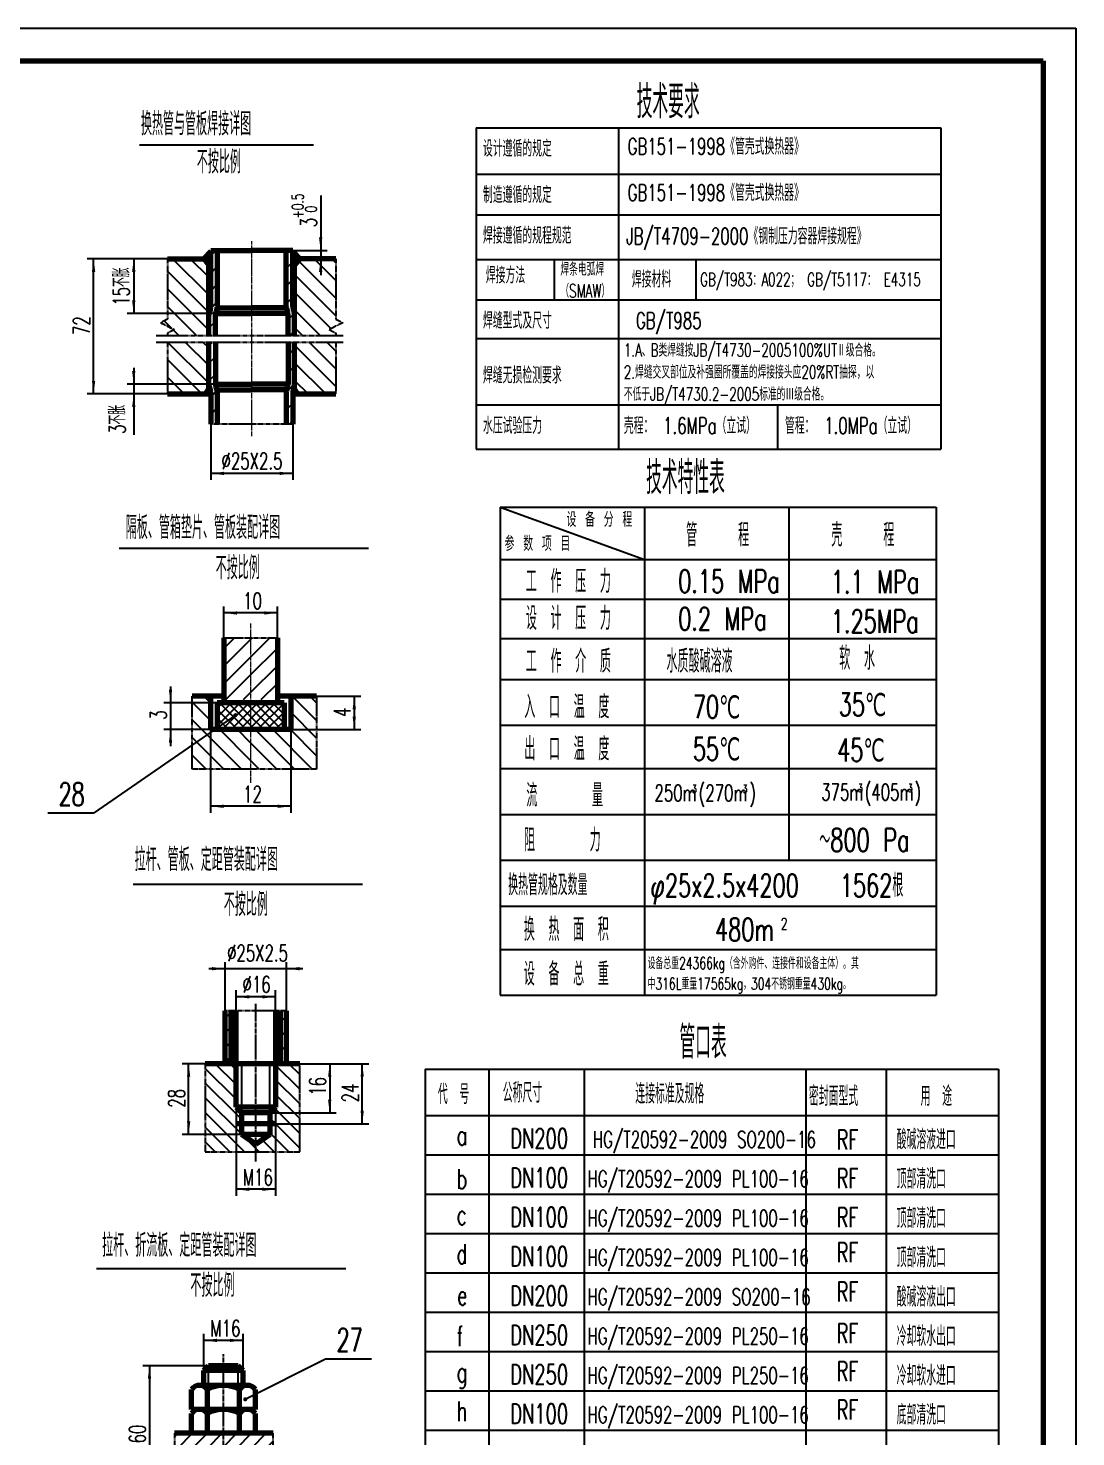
# Model space of a CAD drawing. Header units: millimetres. Extents: x -5940 to 5940, y -8410 to 8410.
# Drawn here: x -448 to 5940, y -185 to 8410 of the extents above; entities that cross this region are included whole.
import ezdxf

# ---------------------------------------------------------------- set-up
doc = ezdxf.new("R2010")
doc.units = ezdxf.units.MM
doc.linetypes.add('EB_DASHDOT', pattern=[39, 30, -3, 3, -3])
doc.linetypes.add('EB_DASHDOTDOT', pattern=[45, 30, -3, 3, -3, 3, -3])
doc.layers.get('0').update_dxf_attribs({"lineweight": 0})
for name, color, linetype, lineweight in [('CAXA0', 7, 'Continuous', 70), ('CAXA1', 1, 'EB_DASHDOT', 25), ('CAXA3', 4, 'Continuous', 25), ('CAXA4', 3, 'Continuous', 25), ('CAXA5', 51, 'Continuous', 25), ('CAXA7', 150, 'EB_DASHDOTDOT', 25), ('CDR_DWG3', 1, 'EB_DASHDOT', 0)]:
    doc.layers.add(name, color=color, linetype=linetype, lineweight=lineweight)
doc.styles.add('机械', font='txt', dxfattribs={"width": 0.667, "bigfont": 'gbcbig.shx'})
doc.dimstyles.new('机械(5)', dxfattribs={"dimscale": 20, "dimtxt": 5, "dimasz": 4, "dimexe": 2, "dimexo": 0, "dimtad": 1, "dimdec": 1, "dimdsep": 46, "dimtxsty": '机械', "dimcen": 0, "dimdle": 5, "dimclrd": 256, "dimclre": 256, "dimclrt": 3, "dimazin": 2, "dimtfac": 1, "dimtdec": 3, "dimtmove": 0, "dimatfit": 3, "dimfxl": 0, "dimtolj": 1, "dimtzin": 0, "dimarcsym": 0})

# ---------------------------------------------------------------- blocks, each defined once
blk = doc.blocks.new('CAXBLOCK0')
at = {"layer": 'CAXA0', "color": 0, "linetype": 'Continuous', "lineweight": 25}
for p, q in [((663.1, 4186.2), (551.5, 4297.8)), ((663.1, 4294), (623.2, 4333.9)), ((1310.1, 4185.8), (1162, 4333.9)), ((1310.1, 4293.5), (1269.8, 4333.9)), ((1310.1, 4078), (1152.7, 4235.4)), ((853, 3888.6), (551.5, 4190.1)), ((907.9, 3941.4), (719.5, 4129.9)), ((907.9, 4049.2), (827.2, 4129.9)), ((1176.3, 3888.6), (935, 4129.9)), ((1284, 3888.6), (1042.7, 4129.9)), ((1310.1, 3970.2), (1150.5, 4129.9)), ((745.2, 3888.6), (551.5, 4082.3)), ((1068.5, 3888.6), (907.9, 4049.2)), ((637.5, 3888.6), (551.5, 3974.5)), ((960.7, 3888.6), (907.9, 3941.4))]:
    blk.add_line(p, q, dxfattribs=at)
blk = doc.blocks.new('CAXBLOCK1')
at = {"layer": 'CAXA0', "color": 0, "linetype": 'Continuous', "lineweight": 25}
for p, q in [((744.7, 4624.2), (810.5, 4690)), ((744.7, 4516.4), (907.9, 4679.6)), ((907.9, 4571.9), (1026.1, 4690)), ((907.9, 4679.6), (918.3, 4690)), ((744.7, 4408.7), (907.9, 4571.9)), ((907.9, 4464.1), (1071.1, 4627.3)), ((907.9, 4356.4), (1071.1, 4519.6)), ((757.3, 4313.5), (907.9, 4464.1)), ((972.8, 4313.5), (1071.1, 4411.8)), ((865.1, 4313.5), (907.9, 4356.4))]:
    blk.add_line(p, q, dxfattribs=at)
blk = doc.blocks.new('CAXBLOCK2')
at = {"layer": 'CAXA0', "color": 0, "linetype": 'Continuous', "lineweight": 25}
for p, q in [((703.9, 4152.4), (844.7, 4293.1)), ((703.9, 4206.2), (790.8, 4293.1)), ((703.9, 4260.1), (736.9, 4293.1)), ((827.2, 4129.9), (703.9, 4253.2)), ((881.1, 4129.9), (717.9, 4293.1)), ((735.3, 4129.9), (898.5, 4293.1)), ((907.9, 4156.9), (771.8, 4293.1)), ((789.2, 4129.9), (907.9, 4248.6)), ((907.9, 4210.8), (825.7, 4293.1)), ((907.9, 4264.7), (879.5, 4293.1)), ((907.9, 4194.7), (1006.3, 4293.1)), ((907.9, 4248.6), (952.4, 4293.1)), ((907.9, 4140.8), (1060.2, 4293.1)), ((1042.7, 4129.9), (907.9, 4264.7)), ((1096.6, 4129.9), (933.4, 4293.1)), ((950.9, 4129.9), (1111.9, 4290.9)), ((1111.9, 4168.5), (987.3, 4293.1)), ((1004.8, 4129.9), (1111.9, 4237.1)), ((1111.9, 4222.3), (1041.2, 4293.1)), ((1111.9, 4276.2), (1095.1, 4293.1)), ((773.3, 4129.9), (703.9, 4199.3)), ((719.5, 4129.9), (703.9, 4145.4)), ((843.1, 4129.9), (907.9, 4194.7)), ((897, 4129.9), (907.9, 4140.8)), ((988.9, 4129.9), (907.9, 4210.8)), ((935, 4129.9), (907.9, 4156.9)), ((1058.6, 4129.9), (1111.9, 4183.2))]:
    blk.add_line(p, q, dxfattribs=at)
blk = doc.blocks.new('*D6')
at = {"layer": 'CAXA4', "linetype": 'Continuous', "lineweight": 25}
for points in [[(744.7, 4841.7), (824.7, 4851.7), (824.7, 4831.7)], [(1071.1, 4841.7), (991.1, 4851.7), (991.1, 4831.7)]]:
    blk.add_hatch(color=131, dxfattribs=at).paths.add_polyline_path(points, flags=0)
at = {"layer": 'CAXA4', "color": 131, "linetype": 'Continuous', "lineweight": 25}
for p, q in [((744.7, 4690), (744.7, 4881.7)), ((1071.1, 4841.7), (744.7, 4841.7)), ((1071.1, 4313.5), (1071.1, 4881.7))]:
    blk.add_line(p, q, dxfattribs=at)
at = {"layer": 'CAXA4', "color": 3, "linetype": 'Continuous', "lineweight": 25, "insert": (862.4, 4965.3), "char_height": 100, "attachment_point": 1, "style": '机械'}
blk.add_mtext('10', dxfattribs=at)
blk = doc.blocks.new('*D7')
at = {"layer": 'CAXA4', "linetype": 'Continuous', "lineweight": 25}
for points in [[(419.5, 4293.1), (409.5, 4373.1), (429.5, 4373.1)], [(419.5, 4129.9), (409.5, 4049.9), (429.5, 4049.9)]]:
    blk.add_hatch(color=131, dxfattribs=at).paths.add_polyline_path(points, flags=0)
at = {"layer": 'CAXA4', "color": 131, "linetype": 'Continuous', "lineweight": 25}
for p, q in [((419.5, 4393.1), (419.5, 4029.9)), ((1111.9, 4293.1), (379.5, 4293.1)), ((1111.9, 4129.9), (379.5, 4129.9))]:
    blk.add_line(p, q, dxfattribs=at)
at = {"layer": 'CAXA4', "color": 3, "linetype": 'Continuous', "lineweight": 25, "insert": (295.9, 4190), "char_height": 100, "attachment_point": 1, "rotation": 90, "style": '机械'}
blk.add_mtext('3', dxfattribs=at)
blk = doc.blocks.new('*D8')
at = {"layer": 'CAXA4', "linetype": 'Continuous', "lineweight": 25}
for points in [[(1539.9, 4333.9), (1529.9, 4253.9), (1549.9, 4253.9)], [(1539.9, 4129.9), (1529.9, 4209.9), (1549.9, 4209.9)]]:
    blk.add_hatch(color=131, dxfattribs=at).paths.add_polyline_path(points, flags=0)
at = {"layer": 'CAXA4', "color": 131, "linetype": 'Continuous', "lineweight": 25}
for p, q in [((1152.7, 4333.9), (1579.9, 4333.9)), ((1539.9, 4333.9), (1539.9, 4129.9)), ((1152.7, 4129.9), (1579.9, 4129.9))]:
    blk.add_line(p, q, dxfattribs=at)
at = {"layer": 'CAXA4', "color": 3, "linetype": 'Continuous', "lineweight": 25, "insert": (1416.3, 4208.1), "char_height": 100, "attachment_point": 1, "rotation": 90, "style": '机械'}
blk.add_mtext('4', dxfattribs=at)
blk = doc.blocks.new('*D9')
at = {"layer": 'CAXA4', "linetype": 'Continuous', "lineweight": 25}
for points in [[(663.1, 3662.2), (743.1, 3672.2), (743.1, 3652.2)], [(1152.7, 3662.2), (1072.7, 3672.2), (1072.7, 3652.2)]]:
    blk.add_hatch(color=131, dxfattribs=at).paths.add_polyline_path(points, flags=0)
at = {"layer": 'CAXA4', "color": 131, "linetype": 'Continuous', "lineweight": 25}
for p, q in [((663.1, 4129.9), (663.1, 3622.2)), ((1152.7, 4129.9), (1152.7, 3622.2)), ((1152.7, 3662.2), (663.1, 3662.2))]:
    blk.add_line(p, q, dxfattribs=at)
at = {"layer": 'CAXA4', "color": 3, "linetype": 'Continuous', "lineweight": 25, "insert": (862.4, 3785.8), "char_height": 100, "attachment_point": 1, "style": '机械'}
blk.add_mtext('12', dxfattribs=at)
blk = doc.blocks.new('CAXBLOCK3')
at = {"layer": 'CAXA0', "color": 0, "linetype": 'Continuous', "lineweight": 25}
for p, q in [((819.7, 1964.2), (692.4, 2091.5)), ((819.7, 2054), (782.2, 2091.5)), ((1207.3, 1935.8), (1059.7, 2083.4)), ((1207.3, 2025.6), (1141.4, 2091.5)), ((819.7, 1874.4), (631.3, 2062.7)), ((1207.3, 1845.9), (1059.7, 1993.6)), ((819.7, 1784.6), (631.3, 1972.9)), ((1207.3, 1756.1), (1059.7, 1903.8)), ((854, 1660.5), (631.3, 1883.1)), ((1059.7, 1814), (1053.8, 1819.9)), ((1207.3, 1666.3), (1059.7, 1814)), ((871.1, 1553.6), (631.3, 1793.3)), ((854, 1750.3), (819.7, 1784.6)), ((1059.4, 1724.5), (1025.4, 1758.5)), ((1207.3, 1576.5), (1059.4, 1724.5)), ((781.3, 1553.6), (631.3, 1703.5)), ((939.7, 1574.8), (857.7, 1656.8)), ((1140.5, 1553.6), (1025.4, 1668.7)), ((691.5, 1553.6), (631.3, 1613.7)), ((960.9, 1553.6), (939.7, 1574.8)), ((1050.7, 1553.6), (977.9, 1626.4))]:
    blk.add_line(p, q, dxfattribs=at)
blk = doc.blocks.new('CAXBLOCK4')
at = {"layer": 'CAXA0', "color": 0, "linetype": 'Continuous', "lineweight": 25}
for p, q in [((752.2, 2368.6), (789.7, 2406.1)), ((752.2, 2278.8), (789.7, 2316.3)), ((752.2, 2189), (789.7, 2226.5)), ((752.2, 2099.2), (789.7, 2136.7))]:
    blk.add_line(p, q, dxfattribs=at)
blk = doc.blocks.new('CAXBLOCK5')
at = {"layer": 'CAXA0', "color": 0, "linetype": 'Continuous', "lineweight": 25}
for p, q in [((1089.7, 2346.9), (1127.2, 2384.4)), ((1089.7, 2257.1), (1127.2, 2294.6)), ((1089.7, 2167.3), (1127.2, 2204.8)), ((1103.7, 2091.5), (1127.2, 2115))]:
    blk.add_line(p, q, dxfattribs=at)
blk = doc.blocks.new('*D13')
at = {"layer": 'CAXA4', "linetype": 'Continuous', "lineweight": 25}
for points in [[(819.7, 1325.1), (899.7, 1335.1), (899.7, 1315.1)], [(1059.7, 1325.1), (979.7, 1335.1), (979.7, 1315.1)]]:
    blk.add_hatch(color=131, dxfattribs=at).paths.add_polyline_path(points, flags=0)
at = {"layer": 'CAXA4', "color": 131, "linetype": 'Continuous', "lineweight": 25}
for p, q in [((819.7, 1724.5), (819.7, 1285.1)), ((1059.7, 1724.5), (1059.7, 1285.1)), ((1059.7, 1325.1), (819.7, 1325.1))]:
    blk.add_line(p, q, dxfattribs=at)
at = {"layer": 'CAXA4', "color": 3, "linetype": 'Continuous', "lineweight": 25, "insert": (860.6, 1448.7), "char_height": 100, "attachment_point": 1, "style": '机械'}
blk.add_mtext('M16', dxfattribs=at)
blk = doc.blocks.new('*D14')
at = {"layer": 'CAXA4', "linetype": 'Continuous', "lineweight": 25}
for points in [[(819.7, 2499.6), (899.7, 2509.6), (899.7, 2489.6)], [(1059.7, 2499.6), (979.7, 2509.6), (979.7, 2489.6)]]:
    blk.add_hatch(color=131, dxfattribs=at).paths.add_polyline_path(points, flags=0)
at = {"layer": 'CAXA4', "color": 131, "linetype": 'Continuous', "lineweight": 25}
for p, q in [((819.7, 2413.1), (819.7, 2539.6)), ((1059.7, 2499.6), (819.7, 2499.6)), ((1059.7, 2413.1), (1059.7, 2539.6))]:
    blk.add_line(p, q, dxfattribs=at)
at = {"layer": 'CAXA4', "color": 3, "linetype": 'Continuous', "lineweight": 25, "insert": (858.8, 2625), "char_height": 100, "attachment_point": 1, "style": '机械'}
blk.add_mtext('{%%C}16', dxfattribs=at)
blk = doc.blocks.new('*D15')
at = {"layer": 'CAXA4', "linetype": 'Continuous', "lineweight": 25}
for points in [[(752.2, 2671.1), (672.2, 2681.1), (672.2, 2661.1)], [(1127.2, 2671.1), (1207.2, 2681.1), (1207.2, 2661.1)]]:
    blk.add_hatch(color=131, dxfattribs=at).paths.add_polyline_path(points, flags=0)
at = {"layer": 'CAXA4', "color": 131, "linetype": 'Continuous', "lineweight": 25}
for p, q in [((1227.2, 2671.1), (652.2, 2671.1)), ((752.2, 2413.1), (752.2, 2711.1)), ((1127.2, 2413.1), (1127.2, 2711.1))]:
    blk.add_line(p, q, dxfattribs=at)
at = {"layer": 'CAXA4', "color": 3, "linetype": 'Continuous', "lineweight": 25, "insert": (764.4, 2816.2), "char_height": 100, "attachment_point": 1, "style": '机械'}
blk.add_mtext('{%%C}25X2.5', dxfattribs=at)
blk = doc.blocks.new('*D46')
at = {"layer": 'CAXA4', "linetype": 'Continuous', "lineweight": 25}
for points in [[(622.1, 403.2), (702.1, 413.2), (702.1, 393.2)], [(862.1, 403.2), (782.1, 413.2), (782.1, 393.2)]]:
    blk.add_hatch(color=131, dxfattribs=at).paths.add_polyline_path(points, flags=0)
at = {"layer": 'CAXA4', "color": 131, "linetype": 'Continuous', "lineweight": 25}
for p, q in [((622.1, 218.5), (622.1, 443.2)), ((862.1, 218.5), (862.1, 443.2)), ((862.1, 403.2), (622.1, 403.2))]:
    blk.add_line(p, q, dxfattribs=at)
at = {"layer": 'CAXA4', "color": 3, "linetype": 'Continuous', "lineweight": 25, "insert": (663, 526.8), "char_height": 100, "attachment_point": 1, "style": '机械'}
blk.add_mtext('M16', dxfattribs=at)
blk = doc.blocks.new('CAXBLOCK23')
at = {"layer": 'CAXA0', "color": 0, "linetype": 'Continuous', "lineweight": 25}
for p, q in [((443.6, -185), (464.6, -164)), ((464.4, -254), (554.4, -164)), ((554.2, -254), (644.2, -164)), ((644, -254), (734, -164)), ((742.1, -245.8), (823.8, -164)), ((823.6, -254), (913.6, -164)), ((913.4, -254), (1003.4, -164)), ((733.8, -254), (742.1, -245.8)), ((1003.2, -254), (1046.3, -210.9))]:
    blk.add_line(p, q, dxfattribs=at)
blk = doc.blocks.new('CAXBLOCK25', base_point=(5740, -8210))
at = {"layer": 'CAXA0', "linetype": 'Continuous', "lineweight": 70}
for p, q in [((-5440, 8210), (5740, 8210)), ((5740, 8210), (5740, -8210))]:
    blk.add_line(p, q, dxfattribs=at)
at = {"layer": 'CAXA3', "linetype": 'Continuous', "lineweight": 25}
for p, q in [((-5940, 8410), (5940, 8410)), ((5940, 8410), (5940, -8410))]:
    blk.add_line(p, q, dxfattribs=at)
blk = doc.blocks.new('*D51')
at = {"layer": 'CAXA4', "linetype": 'Continuous', "lineweight": 25}
for points in [[(529.9, 2091.5), (539.9, 2011.5), (519.9, 2011.5)], [(529.9, 1659.4), (539.9, 1739.4), (519.9, 1739.4)]]:
    blk.add_hatch(color=131, dxfattribs=at).paths.add_polyline_path(points, flags=0)
at = {"layer": 'CAXA4', "color": 131, "linetype": 'Continuous', "lineweight": 25}
for p, q in [((631.3, 2091.5), (489.9, 2091.5)), ((529.9, 1659.4), (529.9, 2091.5)), ((854, 1659.4), (489.9, 1659.4))]:
    blk.add_line(p, q, dxfattribs=at)
at = {"layer": 'CAXA4', "color": 3, "linetype": 'Continuous', "lineweight": 25, "insert": (406.3, 1822.8), "char_height": 100, "attachment_point": 1, "rotation": 90, "style": '机械'}
blk.add_mtext('28', dxfattribs=at)
blk = doc.blocks.new('*D52')
at = {"layer": 'CAXA4', "linetype": 'Continuous', "lineweight": 25}
for points in [[(1588.4, 2091.5), (1598.4, 2011.5), (1578.4, 2011.5)], [(1588.4, 1724.5), (1598.4, 1804.5), (1578.4, 1804.5)]]:
    blk.add_hatch(color=131, dxfattribs=at).paths.add_polyline_path(points, flags=0)
at = {"layer": 'CAXA4', "color": 131, "linetype": 'Continuous', "lineweight": 25}
for p, q in [((1207.3, 2091.5), (1628.4, 2091.5)), ((1588.4, 1724.5), (1588.4, 2091.5)), ((1059.7, 1724.5), (1628.4, 1724.5))]:
    blk.add_line(p, q, dxfattribs=at)
at = {"layer": 'CAXA4', "color": 3, "linetype": 'Continuous', "lineweight": 25, "insert": (1464.8, 1855.3), "char_height": 100, "attachment_point": 1, "rotation": 90, "style": '机械'}
blk.add_mtext('24', dxfattribs=at)
blk = doc.blocks.new('*D53')
at = {"layer": 'CAXA4', "linetype": 'Continuous', "lineweight": 25}
for points in [[(1390.1, 2091.5), (1380.1, 2011.5), (1400.1, 2011.5)], [(1390.1, 1791.5), (1380.1, 1871.5), (1400.1, 1871.5)]]:
    blk.add_hatch(color=131, dxfattribs=at).paths.add_polyline_path(points, flags=0)
at = {"layer": 'CAXA4', "color": 131, "linetype": 'Continuous', "lineweight": 25}
for p, q in [((1207.3, 2091.5), (1430.1, 2091.5)), ((1390.1, 2091.5), (1390.1, 1791.5)), ((1025.4, 1791.5), (1430.1, 1791.5))]:
    blk.add_line(p, q, dxfattribs=at)
at = {"layer": 'CAXA4', "color": 3, "linetype": 'Continuous', "lineweight": 25, "insert": (1266.5, 1896), "char_height": 100, "attachment_point": 1, "rotation": 90, "style": '机械'}
blk.add_mtext('16', dxfattribs=at)
blk = doc.blocks.new('CAXBLOCK45', base_point=(1645.4, 290.1))
at = {"layer": 'CAXA0', "linetype": 'Continuous', "lineweight": 25}
blk.add_hatch(color=131, dxfattribs=at).paths.add_polyline_path([(887.5, 43.4), (887.3, 45.4), (886.9, 47.3), (886.1, 49.1), (885.1, 50.8), (883.8, 52.2), (882.3, 53.5), (880.6, 54.5), (878.8, 55.3), (876.9, 55.8), (875, 55.9), (873, 55.8), (871.1, 55.3), (869.3, 54.5), (867.6, 53.5), (866.1, 52.2), (864.9, 50.8), (863.8, 49.1), (863.1, 47.3), (862.6, 45.4), (862.5, 43.4), (862.6, 41.5), (863.1, 39.5), (863.8, 37.7), (864.9, 36.1), (866.1, 34.6), (867.6, 33.3), (869.3, 32.3), (871.1, 31.5), (873, 31.1), (875, 30.9), (876.9, 31.1), (878.8, 31.5), (880.6, 32.3), (882.3, 33.3), (883.8, 34.6), (885.1, 36.1), (886.1, 37.7), (886.9, 39.5), (887.3, 41.5)], flags=0)
at = {"layer": 'CAXA0', "color": 131, "linetype": 'Continuous', "lineweight": 25}
for p, q in [((875, 43.4), (1365.4, 290.1)), ((1365.4, 290.1), (1645.4, 290.1))]:
    blk.add_line(p, q, dxfattribs=at)
at = {"layer": 'CAXA0', "color": 3, "linetype": 'Continuous', "lineweight": 25, "insert": (1431.7, 476.2), "char_height": 140, "attachment_point": 1, "style": '机械'}
blk.add_mtext('27', dxfattribs=at)
blk = doc.blocks.new('CAXBLOCK44', base_point=(875, 43.4))
at = {"layer": 'CAXA0', "color": 0, "linetype": 'ByBlock', "lineweight": -2}
blk.add_blockref('CAXBLOCK45', (1645.4, 290.1), dxfattribs=at)
blk = doc.blocks.new('*D103')
at = {"layer": 'CAXA4', "linetype": 'Continuous', "lineweight": 25}
for points in [[(291.3, 248.5), (281.3, 168.5), (301.3, 168.5)], [(291.3, -595), (281.3, -515), (301.3, -515)]]:
    blk.add_hatch(color=131, dxfattribs=at).paths.add_polyline_path(points, flags=0)
at = {"layer": 'CAXA4', "color": 131, "linetype": 'Continuous', "lineweight": 25}
for p, q in [((652.1, 248.5), (251.3, 248.5)), ((291.3, 248.5), (291.3, -595)), ((622.1, -595), (251.3, -595))]:
    blk.add_line(p, q, dxfattribs=at)
at = {"layer": 'CAXA4', "color": 3, "linetype": 'Continuous', "lineweight": 25, "insert": (167.7, -225.9), "char_height": 100, "attachment_point": 1, "rotation": 89.99971, "style": '机械'}
blk.add_mtext('60', dxfattribs=at)
blk = doc.blocks.new('CAXBLOCK337', base_point=(-329.7, 3619.9))
at = {"layer": 'CAXA0', "linetype": 'Continuous', "lineweight": 25}
blk.add_hatch(color=131, dxfattribs=at).paths.add_polyline_path([(827.4, 4218.1), (827.3, 4220), (826.8, 4221.9), (826.1, 4223.7), (825, 4225.4), (823.8, 4226.9), (822.3, 4228.2), (820.6, 4229.2), (818.8, 4229.9), (816.9, 4230.4), (814.9, 4230.6), (813, 4230.4), (811.1, 4229.9), (809.3, 4229.2), (807.6, 4228.2), (806.1, 4226.9), (804.8, 4225.4), (803.8, 4223.7), (803, 4221.9), (802.6, 4220), (802.4, 4218.1), (802.6, 4216.1), (803, 4214.2), (803.8, 4212.4), (804.8, 4210.7), (806.1, 4209.2), (807.6, 4207.9), (809.3, 4206.9), (811.1, 4206.2), (813, 4205.7), (814.9, 4205.6), (816.9, 4205.7), (818.8, 4206.2), (820.6, 4206.9), (822.3, 4207.9), (823.8, 4209.2), (825, 4210.7), (826.1, 4212.4), (826.8, 4214.2), (827.3, 4216.1)], flags=0)
at = {"layer": 'CAXA0', "color": 131, "linetype": 'Continuous', "lineweight": 25}
for p, q in [((814.9, 4218.1), (-49.7, 3619.9)), ((-49.7, 3619.9), (-329.7, 3619.9))]:
    blk.add_line(p, q, dxfattribs=at)
at = {"layer": 'CAXA0', "color": 3, "linetype": 'Continuous', "lineweight": 25, "insert": (-263.4, 3806), "char_height": 140, "attachment_point": 1, "style": '机械'}
blk.add_mtext('28', dxfattribs=at)
blk = doc.blocks.new('CAXBLOCK336', base_point=(814.9, 4218.1))
at = {"layer": 'CAXA0', "color": 0, "linetype": 'ByBlock', "lineweight": -2}
blk.add_blockref('CAXBLOCK337', (-329.7, 3619.9), dxfattribs=at)
blk = doc.blocks.new('CAXBLOCK338', base_point=(-25256.6, 4188.5))
at = {"linetype": 'Continuous', "lineweight": 0}
for p, q in [((1164.9, 7045.4), (1165.8, 7046.3)), ((1164.9, 7036.9), (1169.9, 7041.9)), ((1164.9, 7040.2), (1205, 7000.1)), ((1164.9, 7028.4), (1174.1, 7037.6)), ((1164.9, 7020), (1178.2, 7033.2)), ((1164.9, 7031.7), (1201.3, 6995.3)), ((1164.9, 7011.5), (1182.3, 7028.9)), ((1164.9, 7003), (1186.5, 7024.6)), ((1164.9, 7023.2), (1197.6, 6990.5)), ((1164.9, 6994.5), (1190.6, 7020.2)), ((1164.9, 6986), (1194.8, 7015.9)), ((1164.9, 7014.7), (1193.9, 6985.7)), ((1164.9, 6977.5), (1198.9, 7011.5)), ((1164.9, 6969.1), (1203.1, 7007.2)), ((1164.9, 7006.2), (1190.2, 6981)), ((1164.9, 6997.7), (1186.5, 6976.2)), ((1164.9, 6989.3), (1182.8, 6971.4)), ((1164.9, 6980.8), (1179.1, 6966.6)), ((1164.9, 6972.3), (1174, 6963.2)), ((1164.9, 6963.8), (1165.5, 6963.2)), ((1167.6, 6963.2), (1207, 7002.7)), ((1176, 6963.2), (1177.7, 6964.8))]:
    blk.add_line(p, q, dxfattribs=at)
blk = doc.blocks.new('CAXBLOCK339', base_point=(-25256.6, 4188.5))
at = {"linetype": 'Continuous', "lineweight": 0}
for p, q in [((662.3, 6963.2), (622.9, 7002.6)), ((665, 7040.2), (624.9, 7000.1)), ((665, 6969), (626.8, 7007.2)), ((665, 7031.7), (628.6, 6995.3)), ((665, 6977.5), (631, 7011.5)), ((665, 7023.2), (632.3, 6990.5)), ((665, 6986), (635.1, 7015.9)), ((665, 7014.7), (636, 6985.7)), ((665, 6994.5), (639.2, 7020.2)), ((665, 7006.2), (639.7, 6981)), ((665, 7003), (643.4, 7024.6)), ((665, 6997.7), (643.4, 6976.2)), ((665, 6989.3), (647.1, 6971.4)), ((665, 7011.5), (647.5, 7028.9)), ((665, 6980.8), (650.8, 6966.6)), ((665, 7020), (651.7, 7033.2)), ((653.8, 6963.2), (652.2, 6964.8)), ((665, 7028.4), (655.8, 7037.6)), ((665, 6972.3), (655.9, 6963.2)), ((665, 7036.9), (660, 7041.9)), ((665, 7045.4), (664.1, 7046.3)), ((665, 6963.8), (664.4, 6963.2))]:
    blk.add_line(p, q, dxfattribs=at)
blk = doc.blocks.new('CAXBLOCK340')
at = {"layer": 'CAXA0', "color": 0, "linetype": 'Continuous', "lineweight": 25}
for p, q in [((664.9, 7022.9), (695.2, 7053.2)), ((664.9, 6915.2), (704.9, 6955.2)), ((664.9, 6807.4), (704.9, 6847.4)), ((661.5, 6696.3), (704.9, 6739.7)), ((653.6, 6580.6), (693.5, 6620.5))]:
    blk.add_line(p, q, dxfattribs=at)
blk = doc.blocks.new('CAXBLOCK341')
at = {"layer": 'CAXA0', "color": 0, "linetype": 'Continuous', "lineweight": 25}
for p, q in [((653.6, 6472.8), (673.6, 6492.8)), ((653.6, 6365), (693.5, 6405)), ((653.6, 6257.2), (693.6, 6297.3)), ((664.9, 6160.8), (703.6, 6199.5)), ((664.9, 6053.1), (704.9, 6093.1))]:
    blk.add_line(p, q, dxfattribs=at)
blk = doc.blocks.new('CAXBLOCK342')
at = {"layer": 'CAXA0', "color": 0, "linetype": 'Continuous', "lineweight": 25}
for p, q in [((1136.3, 6416.3), (1176.3, 6456.2)), ((1136.2, 6308.5), (1176.2, 6348.5)), ((1124.9, 6189.4), (1176.2, 6240.7)), ((1124.9, 6081.6), (1164.9, 6121.6)), ((1144.9, 5993.8), (1164.9, 6013.8))]:
    blk.add_line(p, q, dxfattribs=at)
blk = doc.blocks.new('CAXBLOCK343')
at = {"layer": 'CAXA0', "color": 0, "linetype": 'Continuous', "lineweight": 25}
for p, q in [((1124.9, 7051.5), (1126.7, 7053.2)), ((1124.9, 6943.7), (1164.9, 6983.7)), ((1124.9, 6835.9), (1164.9, 6875.9)), ((1124.9, 6728.2), (1164.9, 6768.2)), ((1136.3, 6631.8), (1174.1, 6669.6)), ((1145.1, 6532.8), (1176.2, 6564))]:
    blk.add_line(p, q, dxfattribs=at)
blk = doc.blocks.new('CAXBLOCK344')
at = {"layer": 'CAXA0', "color": 0, "linetype": 'Continuous', "lineweight": 25}
for p, q in [((653.6, 6782.1), (432.4, 7003.2)), ((653.6, 6889.8), (540.2, 7003.2)), ((653.6, 6674.3), (401.5, 6926.3)), ((653.5, 6566.6), (401.5, 6818.6)), ((579.5, 6532.8), (401.5, 6710.8)), ((424.8, 6579.8), (381.3, 6623.3)), ((471.8, 6532.8), (437.3, 6567.3)), ((653.5, 6243.3), (404, 6492.8)), ((653.5, 6351.1), (511.8, 6492.8)), ((653.5, 6458.8), (619.5, 6492.8)), ((611.2, 6177.9), (401.5, 6387.6)), ((503.4, 6177.9), (401.5, 6279.8))]:
    blk.add_line(p, q, dxfattribs=at)
blk = doc.blocks.new('CAXBLOCK345')
at = {"layer": 'CAXA0', "color": 0, "linetype": 'Continuous', "lineweight": 25}
for p, q in [((1198.5, 6991.8), (1428.3, 6762)), ((1294.9, 7003.2), (1428.3, 6869.8)), ((1402.6, 7003.2), (1428.3, 6977.5)), ((1176.3, 6906.3), (1428.3, 6654.2)), ((1176.3, 6798.5), (1398.3, 6576.4)), ((1176.3, 6690.7), (1334.2, 6532.8)), ((1176.3, 6583), (1226.4, 6532.8)), ((1422.4, 6552.4), (1428.3, 6546.4)), ((1469.9, 6612.6), (1470.2, 6612.3)), ((1176.3, 6475.2), (1428.3, 6223.1)), ((1266.4, 6492.8), (1428.3, 6330.9)), ((1374.2, 6492.8), (1428.3, 6438.7)), ((1176.3, 6367.4), (1365.8, 6177.9)), ((1176.3, 6259.6), (1258, 6177.9))]:
    blk.add_line(p, q, dxfattribs=at)
blk = doc.blocks.new('*D470')
at = {"layer": 'CAXA4', "linetype": 'Continuous', "lineweight": 25}
for points in [[(195.2, 7003.2), (185.2, 6923.2), (205.2, 6923.2)], [(195.2, 6668.7), (185.2, 6748.7), (205.2, 6748.7)]]:
    blk.add_hatch(color=131, dxfattribs=at).paths.add_polyline_path(points, flags=0)
at = {"layer": 'CAXA4', "color": 131, "linetype": 'Continuous', "lineweight": 25}
for p, q in [((623, 7003.2), (155.2, 7003.2)), ((195.2, 7003.2), (195.2, 6668.7)), ((702.8, 6668.7), (155.2, 6668.7))]:
    blk.add_line(p, q, dxfattribs=at)
at = {"layer": 'CAXA4', "color": 3, "linetype": 'Continuous', "lineweight": 25, "insert": (69.1, 6716.1), "char_height": 100, "attachment_point": 1, "rotation": 90, "style": '机械'}
blk.add_mtext('15不胀', dxfattribs=at)
blk = doc.blocks.new('*D471')
at = {"layer": 'CAXA4', "linetype": 'Continuous', "lineweight": 25}
for points in [[(664.9, 5693.4), (744.9, 5703.4), (744.9, 5683.4)], [(1164.9, 5693.4), (1084.9, 5703.4), (1084.9, 5683.4)]]:
    blk.add_hatch(color=131, dxfattribs=at).paths.add_polyline_path(points, flags=0)
at = {"layer": 'CAXA4', "color": 131, "linetype": 'Continuous', "lineweight": 25}
for p, q in [((664.9, 5993.8), (664.9, 5653.4)), ((1164.9, 5993.8), (1164.9, 5653.4)), ((1164.9, 5693.4), (664.9, 5693.4))]:
    blk.add_line(p, q, dxfattribs=at)
at = {"layer": 'CAXA4', "color": 3, "linetype": 'Continuous', "lineweight": 25, "insert": (730.7, 5818.7), "char_height": 100, "attachment_point": 1, "style": '机械'}
blk.add_mtext('{%%C}25X2.5', dxfattribs=at)
blk = doc.blocks.new('*D472')
at = {"layer": 'CAXA4', "linetype": 'Continuous', "lineweight": 25}
for points in [[(195.2, 6237.9), (185.2, 6317.9), (205.2, 6317.9)], [(195.2, 6177.9), (185.2, 6097.9), (205.2, 6097.9)]]:
    blk.add_hatch(color=131, dxfattribs=at).paths.add_polyline_path(points, flags=0)
at = {"layer": 'CAXA4', "color": 131, "linetype": 'Continuous', "lineweight": 25}
for p, q in [((195.2, 6337.9), (195.2, 5929.1)), ((702.8, 6237.9), (155.2, 6237.9)), ((467.3, 6177.9), (155.2, 6177.9))]:
    blk.add_line(p, q, dxfattribs=at)
at = {"layer": 'CAXA4', "color": 3, "linetype": 'Continuous', "lineweight": 25, "insert": (44.9, 5934.1), "char_height": 100, "attachment_point": 1, "rotation": 89.99832, "style": '机械'}
blk.add_mtext('3不胀', dxfattribs=at)
blk = doc.blocks.new('CAXBLOCK346')
at = {"layer": 'CAXA4', "color": 3, "attachment_point": 1, "rotation": 89.99981, "style": '机械'}
for s, insert, char_height in [('+0.5', (1160, 7247.9), 70.71), ('0', (1240.8, 7285.3), 70.7), ('3', (1211.5, 7195), 100)]:
    blk.add_mtext(s, dxfattribs=dict(at, insert=insert, char_height=char_height))
blk = doc.blocks.new('*D473')
at = {"layer": 'CAXA4', "linetype": 'Continuous', "lineweight": 25}
for points in [[(1335.1, 7053.2), (1325.1, 7133.2), (1345.1, 7133.2)], [(1335.1, 7003.2), (1325.1, 6923.2), (1345.1, 6923.2)]]:
    blk.add_hatch(color=131, dxfattribs=at).paths.add_polyline_path(points, flags=0)
at = {"layer": 'CAXA4', "color": 131, "linetype": 'Continuous', "lineweight": 25}
for p, q in [((1335.1, 7388.5), (1335.1, 6903.2)), ((1164.9, 7053.2), (1375.1, 7053.2)), ((1207.4, 7003.2), (1375.1, 7003.2))]:
    blk.add_line(p, q, dxfattribs=at)
at = {"layer": 'CAXA4', "color": 3, "linetype": 'Continuous', "lineweight": 25}
blk.add_blockref('CAXBLOCK346', (0, 0), dxfattribs=at)
blk = doc.blocks.new('*D475')
at = {"layer": 'CAXA4', "linetype": 'Continuous', "lineweight": 25}
for points in [[(-49.7, 7003.2), (-39.7, 6923.2), (-59.7, 6923.2)], [(-49.7, 6177.9), (-39.7, 6257.9), (-59.7, 6257.9)]]:
    blk.add_hatch(color=131, dxfattribs=at).paths.add_polyline_path(points, flags=0)
at = {"layer": 'CAXA4', "color": 131, "linetype": 'Continuous', "lineweight": 25}
for p, q in [((467.3, 7003.2), (-89.7, 7003.2)), ((-49.7, 6177.9), (-49.7, 7003.2)), ((467.3, 6177.9), (-89.7, 6177.9))]:
    blk.add_line(p, q, dxfattribs=at)
at = {"layer": 'CAXA4', "color": 3, "linetype": 'Continuous', "lineweight": 25, "insert": (-173.4, 6537.9), "char_height": 100, "attachment_point": 1, "rotation": 90, "style": '机械'}
blk.add_mtext('72', dxfattribs=at)
blk = doc.blocks.new('CAXBLOCK347')
at = {"layer": 'CAXA4', "attachment_point": 1, "style": '机械'}
for s, insert, char_height in [('480m', (3740, 2980.2), 140), ('2', (4140.9, 2980.2), 70)]:
    blk.add_mtext(s, dxfattribs=dict(at, insert=insert, char_height=char_height))
blk = doc.blocks.new('CAXBLOCK348')
at = {"layer": 'CAXA4', "attachment_point": 1, "style": '机械'}
for s, insert, char_height in [('375m', (4387.8, 3798.4), 100), ('3', (4611.7, 3798.4), 50), ('(405m', (4653.2, 3798.4), 100), ('3', (4915.7, 3798.4), 50), (')', (4957.1, 3798.4), 100)]:
    blk.add_mtext(s, dxfattribs=dict(at, insert=insert, char_height=char_height))
blk = doc.blocks.new('CAXBLOCK349')
at = {"layer": 'CAXA4', "attachment_point": 1, "style": '机械'}
for s, insert, char_height in [('250m', (3370.7, 3793), 100), ('3', (3599.4, 3793), 50), ('(270m', (3640.8, 3793), 100), ('3', (3908.1, 3793), 50), (')', (3949.5, 3793), 100)]:
    blk.add_mtext(s, dxfattribs=dict(at, insert=insert, char_height=char_height))

msp = doc.modelspace()

# ---------------------------------------------------------------- linework, layer by layer
at = {"linetype": 'Continuous', "lineweight": 0}
for p, q in [((653.56, 6532.82), (653.56, 6533.66)), ((468.53, 6177.9), (467.34, 6179.09)), ((1361.27, 6177.88), (1362.46, 6179.06))]:
    msp.add_line(p, q, dxfattribs=at)
at = {"layer": 'CAXA0'}
for p, q in [((664.92, 7053.21), (914.94, 7053.21)), ((664.98, 6711.99), (664.96, 7053.2)), ((704.98, 6711.99), (704.96, 7053.21)), ((1164.92, 7053.21), (914.9, 7053.21)), ((1124.92, 6712), (1124.92, 7053.21)), ((1164.92, 6712), (1164.92, 7053.21)), ((401.55, 7003.21), (623, 7003.21)), ((664.96, 7047.14), (622.69, 7002.89)), ((622.69, 7002.89), (653.68, 6962.94)), ((653.62, 6532.82), (653.63, 6963.2)), ((653.63, 6963.2), (664.97, 6963.2)), ((1164.92, 7047.14), (1207.2, 7002.89)), ((1176.26, 6963.2), (1164.92, 6963.21)), ((1207.44, 7003.2), (1176.21, 6962.94)), ((1176.28, 6532.82), (1176.26, 6963.2)), ((1428.3, 7003.2), (1207.44, 7003.2)), ((661.42, 6691.65), (657.18, 6679.87)), ((693.51, 6532.82), (693.54, 6659.53)), ((701.42, 6691.65), (697.1, 6679.64)), ((702.83, 6668.71), (914.92, 6668.71)), ((711.71, 6703.21), (914.92, 6703.21)), ((1118.14, 6703.21), (914.92, 6703.21)), ((1127.02, 6668.71), (914.92, 6668.71)), ((1128.47, 6691.65), (1132.72, 6679.87)), ((1136.34, 6532.82), (1136.31, 6659.54)), ((1168.47, 6691.65), (1172.72, 6679.87)), ((653.56, 6208.81), (653.56, 6492.82)), ((693.51, 6492.82), (693.59, 6237.64)), ((1136.34, 6492.82), (1136.25, 6237.64)), ((1176.28, 6208.81), (1176.28, 6492.82)), ((635.72, 6177.9), (653.56, 6208.81)), ((653.56, 6208.81), (660.77, 6208.81)), ((661.37, 6207.13), (657.13, 6218.91)), ((701.37, 6207.12), (697.13, 6218.91)), ((702.83, 6237.9), (914.92, 6237.89)), ((711.71, 6203.4), (914.92, 6203.4)), ((1127.02, 6237.9), (914.92, 6237.89)), ((1118.14, 6203.4), (914.92, 6203.4)), ((1128.47, 6207.12), (1132.72, 6218.91)), ((1168.47, 6207.12), (1172.72, 6218.91)), ((1176.28, 6208.81), (1169.08, 6208.81)), ((1194.13, 6177.9), (1176.28, 6208.81)), ((401.5, 6177.9), (664.93, 6177.9)), ((664.93, 6187.13), (664.92, 5993.82)), ((664.93, 6187.34), (664.93, 6020.83)), ((704.93, 6187.13), (704.92, 5993.82)), ((1124.92, 6187.13), (1124.92, 5993.82)), ((1164.92, 6187.13), (1164.92, 5993.82)), ((1164.92, 6177.9), (1428.3, 6177.9)), ((744.74, 4690.02), (744.74, 4293.08)), ((1071.14, 4690.02), (1071.14, 4293.08)), ((744.74, 4333.88), (551.51, 4333.88)), ((663.14, 4333.88), (663.14, 4129.88)), ((1310.15, 4333.88), (1071.14, 4333.88)), ((1152.74, 4333.88), (1152.74, 4129.88)), ((1111.94, 4293.08), (703.94, 4293.08)), ((703.94, 4293.08), (703.94, 4129.88)), ((1111.94, 4293.08), (1111.94, 4129.88)), ((1152.74, 4129.88), (663.14, 4129.88)), ((752.18, 2091.48), (752.18, 2413.14)), ((789.68, 2091.48), (789.68, 2413.14)), ((819.68, 1825.77), (819.68, 2413.14)), ((1059.68, 2413.14), (1059.68, 1825.77)), ((1089.68, 2091.48), (1089.68, 2413.14)), ((1127.18, 2091.48), (1127.18, 2413.14)), ((1207.34, 2091.48), (631.34, 2091.48)), ((1127.18, 2094.29), (1124.37, 2091.48)), ((1059.68, 1825.77), (819.68, 1825.77)), ((819.68, 1825.77), (853.96, 1791.48)), ((1059.68, 1825.77), (1025.39, 1791.48)), ((1059.68, 1724.5), (819.68, 1724.5)), ((853.96, 1659.36), (853.96, 1791.48)), ((1025.39, 1791.48), (853.96, 1791.48)), ((1025.39, 1791.48), (1025.39, 1659.36)), ((1025.39, 1659.36), (853.96, 1659.36)), ((939.68, 1599.98), (853.96, 1659.36)), ((1025.39, 1659.36), (939.68, 1599.98)), ((622.06, 218.49), (652.06, 248.49)), ((862.06, 218.49), (622.06, 218.49)), ((622.06, 128.49), (622.06, 218.49)), ((832.06, 248.49), (652.06, 248.49)), ((862.06, 218.49), (832.06, 248.49)), ((862.06, 128.49), (862.06, 218.49)), ((547.07, -17.76), (547.07, 104.11)), ((888.32, 128.49), (595.82, 128.49)), ((644.57, -17.76), (644.57, 104.11)), ((839.57, -17.76), (839.57, 104.11)), ((937.07, -17.76), (937.07, 104.11)), ((937.07, -17.76), (547.07, -17.76)), ((547.07, -164.01), (547.07, -42.14)), ((644.57, -164.01), (644.57, -42.14)), ((839.57, -164.01), (839.57, -42.14)), ((937.07, -164.01), (937.07, -42.14)), ((1046.31, -164.01), (443.6, -164.01))]:
    msp.add_line(p, q, dxfattribs=at)
for centre, radius, start, end in [((604.98, 6711.99), 60, 340.18115, 0.002272), ((644.98, 6711.99), 60, 340.181269, 0.002272), ((1184.92, 6712), 60, 180, 199.822181), ((1224.92, 6712), 60, 180, 199.8223), ((713.63, 6659.53), 60, 160.18115, 179.998291), ((753.54, 6659.29), 60, 160.181269, 179.986501), ((1076.28, 6659.52), 60, 0.012738, 19.820304), ((1116.28, 6659.52), 60, 0.012738, 19.820422), ((713.57, 6239.25), 60, 180.012738, 199.820422), ((604.93, 6186.78), 60, 0, 19.8223), ((753.57, 6239.25), 60, 180.012738, 199.820304), ((644.93, 6186.78), 60, 0, 19.822181), ((1184.92, 6186.78), 60, 160.179696, 180.001878), ((1076.28, 6239.25), 60, 340.179696, 359.987262), ((1224.92, 6186.78), 60, 160.179578, 180.001878), ((1116.28, 6239.25), 60, 340.179578, 359.987262), ((595.82, 67.55), 60.94, 36.869888, 143.130096), ((742.07, -78.7), 207.19, 61.927513, 118.072487), ((888.32, 67.55), 60.94, 36.869888, 143.130096), ((595.82, -78.7), 60.94, 36.869888, 143.130096), ((742.06, -224.95), 207.19, 61.927513, 118.072487), ((888.32, -78.7), 60.94, 36.869888, 143.130096)]:
    msp.add_arc(centre, radius, start, end, dxfattribs=at)
at = {"layer": 'CAXA1', "linetype": 'EB_DASHDOT', "lineweight": 25}
for p, q in [((939.68, 1494.79), (939.68, 2456.02)), ((742.06, -824.66), (742.06, 318.02))]:
    msp.add_line(p, q, dxfattribs=at)
at = {"layer": 'CAXA3'}
for p, q in [((2282.78, 7802.13), (2282.78, 5841.24)), ((2282.78, 7802.13), (5117.52, 7802.13)), ((3152.22, 7802.13), (3152.22, 5841.24)), ((5117.52, 7802.13), (5117.52, 5841.24)), ((230.32, 7699.12), (1291.47, 7699.12)), ((2282.78, 7519.94), (5117.52, 7519.94)), ((2282.78, 7271.41), (5117.52, 7271.41)), ((2282.78, 6998.72), (5117.52, 6998.72)), ((2758.85, 6998.72), (2758.85, 6752.67)), ((3622.46, 6998.72), (3622.46, 6752.67)), ((2282.78, 6752.67), (5117.52, 6752.67)), ((2282.78, 6516.85), (5117.52, 6516.85)), ((2282.78, 6111.34), (5117.52, 6111.34)), ((4121.52, 6111.34), (4121.52, 5841.24)), ((2282.78, 5841.24), (5117.52, 5841.24)), ((2430.34, 5487.93), (2430.34, 2509.33)), ((2430.34, 5487.93), (3310.77, 5167.75)), ((2430.34, 5487.93), (5088.74, 5487.93)), ((3310.77, 5487.93), (3310.77, 2509.33)), ((4189.08, 5487.93), (4189.08, 3333.04)), ((5088.74, 5487.93), (5088.74, 2509.33)), ((106.47, 5236.68), (1626.17, 5236.68)), ((2430.34, 5167.75), (5088.74, 5167.75)), ((2430.34, 4926.77), (5088.74, 4926.77)), ((2430.34, 4686.04), (5088.74, 4686.04)), ((2430.34, 4434.78), (5088.74, 4434.78)), ((2430.34, 4156.75), (5088.74, 4156.75)), ((2430.34, 3892.66), (5088.74, 3892.66)), ((2430.34, 3612.85), (5088.74, 3612.85)), ((2430.34, 3333.04), (5088.74, 3333.04)), ((190.81, 3186.51), (1589.35, 3186.51)), ((2430.34, 3053.23), (5088.74, 3053.23)), ((2430.34, 2789.14), (5088.74, 2789.14)), ((2430.34, 2509.33), (5088.74, 2509.33)), ((853.96, 1791.48), (853.96, 2091.48)), ((1025.39, 1791.48), (1025.39, 2091.48)), ((1972.44, 2057.82), (1972.44, -1344.27)), ((1972.44, 2057.82), (5468.44, 2057.82)), ((2361.55, 2057.82), (2361.55, -1344.27)), ((2942.6, 2057.82), (2942.6, -1344.27)), ((4293.08, 2057.82), (4293.08, -1344.27)), ((4784, 2057.82), (4784, -1344.27)), ((5468.44, 2057.82), (5468.44, -1344.27)), ((819.68, 1825.77), (819.68, 1724.5)), ((1059.68, 1825.77), (1059.68, 1724.5)), ((1972.44, 1775.73), (5468.44, 1775.73)), ((1972.44, 1535.73), (5468.44, 1535.73)), ((1972.44, 1295.73), (5468.44, 1295.73)), ((1972.44, 1055.73), (5468.44, 1055.73)), ((-32.12, 842.4), (1487.57, 842.4)), ((1972.44, 815.73), (5468.44, 815.73)), ((1972.44, 575.73), (5468.44, 575.73)), ((1972.44, 335.73), (5468.44, 335.73)), ((652.06, 128.49), (652.06, 248.49)), ((832.06, 128.49), (832.06, 248.49)), ((1972.44, 95.73), (5468.44, 95.73)), ((1972.44, -144.27), (5468.44, -144.27))]:
    msp.add_line(p, q, dxfattribs=at)
at = {"layer": 'CAXA7'}
for p, q in [((401.55, 7003.24), (401.53, 6633.43)), ((1428.3, 7003.21), (1428.3, 6633.4)), ((401.53, 6633.43), (359.53, 6612.43)), ((1428.29, 6633.4), (1470.29, 6612.4)), ((1472.41, 6532.82), (332.21, 6532.82)), ((359.53, 6612.43), (401.53, 6591.43)), ((401.52, 6549.43), (401.52, 6532.82)), ((401.53, 6591.43), (443.53, 6570.43)), ((443.53, 6570.43), (401.53, 6549.43)), ((1428.29, 6591.4), (1386.29, 6570.4)), ((1386.29, 6570.4), (1428.29, 6549.4)), ((1470.29, 6612.4), (1428.29, 6591.4)), ((1428.3, 6549.4), (1428.3, 6532.79)), ((1472.41, 6492.82), (332.21, 6492.82)), ((401.52, 6492.82), (401.5, 6177.93)), ((1428.3, 6492.82), (1428.3, 6177.9)), ((1164.92, 5993.82), (664.92, 5993.82)), ((744.74, 4690.02), (1071.14, 4690.02)), ((551.51, 3888.59), (551.51, 4333.88)), ((1310.15, 4333.88), (1310.15, 3888.59)), ((1310.15, 3888.59), (551.51, 3888.59)), ((1127.18, 2413.14), (752.18, 2413.14)), ((631.34, 2091.48), (631.34, 1553.55)), ((1207.34, 1553.55), (1207.34, 2091.48)), ((631.34, 1553.55), (1207.34, 1553.55)), ((443.6, -164.01), (443.6, -734.01)), ((1046.31, -734.01), (1046.31, -164.01))]:
    msp.add_line(p, q, dxfattribs=at)
at = {"layer": 'CDR_DWG3', "linetype": 'EB_DASHDOT', "lineweight": 0}
for p, q in [((914.89, 5919.61), (914.93, 7110.76)), ((907.94, 4777.95), (907.94, 3803.93))]:
    msp.add_line(p, q, dxfattribs=at)

# ---------------------------------------------------------------- block references
at = {"linetype": 'Continuous', "lineweight": 0}
for name in ['CAXBLOCK339', 'CAXBLOCK338']:
    msp.add_blockref(name, (-25256.63, 4188.48), dxfattribs=at)
at = {"layer": 'CAXA0'}
for name, p in [('CAXBLOCK25', (5740, -8210)), ('CAXBLOCK336', (814.93, 4218.05)), ('CAXBLOCK44', (874.97, 43.41))]:
    msp.add_blockref(name, p, dxfattribs=at)
at = {"layer": 'CAXA4', "linetype": 'Continuous', "lineweight": 25}
for name in ['CAXBLOCK349', 'CAXBLOCK348', 'CAXBLOCK347']:
    msp.add_blockref(name, (0, 0), dxfattribs=at)
at = {"layer": 'CAXA5'}
for name in ['CAXBLOCK340', 'CAXBLOCK343', 'CAXBLOCK344', 'CAXBLOCK345', 'CAXBLOCK341', 'CAXBLOCK342', 'CAXBLOCK1', 'CAXBLOCK0', 'CAXBLOCK2', 'CAXBLOCK4', 'CAXBLOCK5', 'CAXBLOCK3', 'CAXBLOCK23']:
    msp.add_blockref(name, (0, 0), dxfattribs=at)

# ---------------------------------------------------------------- texts
at = {"layer": 'CAXA4', "linetype": 'Continuous', "lineweight": 25, "attachment_point": 1, "style": '机械'}
for s, insert, char_height in [('技术要求', (3262.13, 8060.26), 200), ('换热管与管板焊接详图', (239.17, 7896.06), 140), ('设计遵循的规定', (2324.87, 7725.42), 100), ('GB151-1998《管壳式换热器》', (3206.94, 7738.32), 100), ('不按比例', (580, 7663.62), 140), ('制造遵循的规定', (2324.87, 7443.24), 100), ('GB151-1998《管壳式换热器》', (3206.94, 7456.14), 100), ('焊接遵循的规程规范', (2324.87, 7194.7), 100), ('JB/T4709-2000《钢制压力容器焊接规程》', (3197.58, 7190.82), 100), ('焊接方法', (2342.15, 6952.57), 100), ('焊条电弧焊', (2796.76, 6979.3), 80), ('焊接材料', (3232.85, 6927.52), 100), ('GB/T983：A022； GB/T5117： E4315', (3648.58, 6916.2), 80), ('（SMAW）', (2796.76, 6847.07), 80), ('焊缝型式及尺寸', (2324.87, 6675.96), 100), ('GB/T985', (3257.61, 6675.96), 100), ('1.A、B类焊缝按JB/T4730-2005100%UTⅡ级合格。', (3183.78, 6485.6), 80), ('2.焊缝交叉部位及补强圈所覆盖的焊接接头应20%RT抽探，以', (3183.78, 6351.82), 80), ('焊缝无损检测要求', (2324.87, 6341.88), 100), ('不低于JB/T4730.2-2005标准的Ⅲ级合格。', (3183.78, 6217.38), 80), ('水压试验压力', (2324.87, 6034.64), 100), ('壳程： 1.6MPa（立试）', (3183.78, 6034.64), 100), ('管程： 1.0MPa（立试）', (4166.15, 6034.64), 100), ('技术特性表', (3319.48, 5767.27), 200), ('隔板、管箱垫片、管板装配详图', (146.6, 5433.26), 140), ('设 备 分 程', (2834.37, 5457.29), 90), ('管   程', (3563.86, 5387.39), 140), ('壳   程', (4449.28, 5387.39), 140), ('参 数 项 目', (2456.72, 5310.14), 90), ('不按比例', (695.09, 5186.89), 140), ('工 作 压 力', (2586.25, 5104.45), 140), ('0.15 MPa', (3515.57, 5105.09), 140), ('1.1 MPa', (4446.39, 5101.7), 140), ('设 计 压 力', (2586.25, 4879.12), 140), ('0.2 MPa', (3515.57, 4875.84), 140), ('1.25MPa', (4446.39, 4860.73), 140), ('软 水', (4497.58, 4635.11), 140), ('工 作 介 质', (2586.25, 4617.07), 140), ('水质酸碱溶液', (3443.61, 4617.07), 140), ('入 口 温 度', (2576.86, 4338.81), 140), ('70℃', (3604.69, 4338.81), 140), ('35℃', (4494.3, 4353.13), 140), ('出 口 温 度', (2576.86, 4082.33), 140), ('55℃', (3604.69, 4082.33), 140), ('45℃', (4484.89, 4075.82), 140), ('流    量', (2589.38, 3798.77), 140), ('阻    力', (2575.15, 3526.27), 140), ('～800 Pa', (4375.64, 3526.27), 140), ('拉杆、管板、定距管装配详图', (200.45, 3406.92), 140), ('换热管规格及数量', (2478.32, 3245.33), 126), ('φ25x2.5x4200   1562根', (3346.61, 3248.9), 140), ('不按比例', (744.34, 3132.8), 140), ('换 热 面 积', (2573.61, 2981), 140), ('设 备 总 重', (2573.61, 2708.49), 140), ('设备总重24366kg（含外购件、连接件和设备主体）。其', (3328.47, 2741.05), 72), ('中316L重量17565kg，304不锈钢重量430kg。', (3328.47, 2615.48), 72), ('管口表', (3522.98, 2321.98), 200), ('公称尺寸', (2445.62, 1973.96), 120), ('连接标准及规格', (3253.84, 1968.19), 120), ('代 号', (2049.85, 1965.6), 120), ('密封面型式', (4312.71, 1953.65), 120), ('用 途', (4993.75, 1953.65), 120), ('a', (2163.92, 1714.55), 120), ('DN200', (2490.51, 1695.17), 120), ('HG/T20592-2009 SO200-16', (2994.74, 1678.93), 100), ('RF', (4480.5, 1687.52), 120), ('酸碱溶液进口', (4847.6, 1688.44), 120), ('顶部清洗口', (4847.6, 1448.44), 120), ('b', (2163.92, 1448.81), 120), ('DN100', (2490.51, 1455.17), 120), ('HG/T20592-2009 PL100-16', (2962.62, 1438.93), 100), ('RF', (4480.5, 1451.26), 120), ('DN100', (2490.51, 1215.17), 120), ('HG/T20592-2009 PL100-16', (2962.62, 1198.93), 100), ('RF', (4480.5, 1213.05), 120), ('顶部清洗口', (4847.6, 1208.44), 120), ('c', (2163.92, 1229.11), 120), ('拉杆、折流板、定距管装配详图', (2.73, 1052.85), 140), ('d', (2163.39, 990.92), 120), ('DN100', (2490.51, 975.17), 120), ('HG/T20592-2009 PL100-16', (2962.62, 958.93), 100), ('RF', (4480.5, 999.38), 120), ('顶部清洗口', (4847.6, 968.44), 120), ('不按比例', (540.7, 808.62), 140), ('e', (2167.78, 738.1), 120), ('DN200', (2490.51, 735.17), 120), ('HG/T20592-2009 SO200-16', (2962.62, 718.93), 100), ('RF', (4480.5, 759.38), 120), ('酸碱溶液出口', (4847.6, 728.44), 120), ('f', (2163.92, 488.81), 120), ('DN250', (2490.51, 495.17), 120), ('HG/T20592-2009 PL250-16', (2962.62, 478.93), 100), ('RF', (4480.5, 506.42), 120), ('冷却软水出口', (4847.6, 488.44), 120), ('HG/T20592-2009 PL250-16', (2962.62, 238.93), 100), ('RF', (4480.5, 274.66), 120), ('冷却软水进口', (4847.6, 248.44), 120), ('g', (2163.92, 269.11), 120), ('DN250', (2490.51, 255.17), 120), ('h', (2163.39, 30.92), 120), ('DN100', (2490.51, 15.17), 120), ('HG/T20592-2009 PL100-16', (2962.62, -1.07), 100), ('RF', (4480.5, 39.38), 120), ('底部清洗口', (4847.6, 8.44), 120)]:
    msp.add_mtext(s, dxfattribs=dict(at, insert=insert, char_height=char_height))

# ---------------------------------------------------------------- dimensions: what is measured, and where the dimension line sits
at = {"layer": 'CAXA4'}
for base, p1, p2, angle, text, picture, middle in [((1335.07, 7289.26), (1164.92, 7053.21), (1207.44, 7003.2), 269.999811, '3\\S+0.5^ 0;', '*D473', (1246.86, 7289.26)), ((195.21, 6835.96), (623, 7003.21), (702.83, 6668.71), 90, '15不胀', '*D470', (131.46, 6835.96)), ((-49.75, 6590.55), (467.34, 6177.9), (467.34, 7003.21), 90, '72', '*D475', (-112.25, 6590.55)), ((195.21, 6032.27), (702.83, 6237.9), (467.34, 6177.9), 89.99832, '3不胀', '*D472', (107.24, 6032.27)), ((419.54, 4211.48), (1111.94, 4293.08), (1111.94, 4129.88), 90, '3', '*D7', (357.04, 4211.48)), ((1539.95, 4231.88), (1152.74, 4333.88), (1152.74, 4129.88), 90, '4', '*D8', (1477.45, 4231.88)), ((442.93, 2671.12), (1127.18, 2413.14), (752.18, 2413.14), 180, '{%%C}25X2.5', '*D15', (948.62, 2754.22)), ((529.94, 1875.42), (853.96, 1659.36), (631.34, 2091.48), 270, '28', '*D51', (467.44, 1875.42)), ((1390.07, 1941.48), (1207.34, 2091.48), (1025.39, 1791.48), 270, '16', '*D53', (1327.57, 1941.48)), ((1588.44, 1907.99), (1059.68, 1724.5), (1207.34, 2091.48), 270, '24', '*D52', (1525.94, 1907.99)), ((742.06, 403.24), (862.06, 218.49), (622.06, 218.49), 180, 'M16', '*D46', (742.06, 465.74)), ((291.28, -173.27), (652.06, 248.49), (622.06, -595.03), 269.999709, '60', '*D103', (228.78, -173.27))]:
    dim = msp.add_linear_dim(base=base, p1=p1, p2=p2, angle=angle, text=text, dimstyle='机械(5)', dxfattribs=at)
    dim.commit()
    dim.dimension.update_dxf_attribs({"geometry": picture, "text_midpoint": middle})
for base, p1, p2, text, picture, middle in [((914.92, 5693.35), (1164.92, 5993.82), (664.92, 5993.83), '{%%C}25X2.5', '*D471', (914.92, 5756.75)), ((907.94, 4841.73), (1071.14, 4313.48), (744.74, 4690.02), '10', '*D6', (907.94, 4904.23)), ((907.94, 3662.22), (1152.74, 4129.88), (663.14, 4129.88), '12', '*D9', (907.94, 3724.72)), ((939.68, 2499.56), (1059.68, 2413.14), (819.68, 2413.14), '{%%C}16', '*D14', (939.68, 2562.95)), ((939.68, 1325.07), (1059.68, 1724.5), (819.68, 1724.5), 'M16', '*D13', (939.68, 1387.57))]:
    dim = msp.add_linear_dim(base=base, p1=p1, p2=p2, text=text, dimstyle='机械(5)', dxfattribs=at)
    dim.commit()
    dim.dimension.update_dxf_attribs({"geometry": picture, "text_midpoint": middle})

doc.saveas('drawing.dxf')
